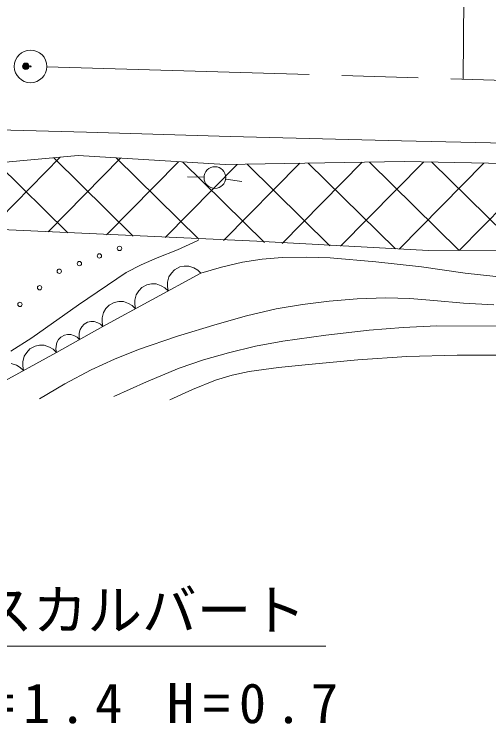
# Model space of a CAD drawing. Units: millimetres, scale not verified. Extents: x 40000 to 680000, y 20000 to 380000.
# Drawn here: x 270232 to 291953, y 237351 to 269850 of the extents above; entities that cross this region are included whole.
import ezdxf
from ezdxf.enums import TextEntityAlignment as Align

# ---------------------------------------------------------------- set-up
doc = ezdxf.new("R2010")
doc.units = ezdxf.units.MM
doc.header["$LTSCALE"] = 1000
doc.linetypes.add('CHAIN', pattern=[18.5, 12, -1.5, 3.5, -1.5])
doc.layers.add('S-SUV', color=7, linetype='Continuous', lineweight=13)
doc.styles.add('ＭＳ ゴシック', font='')
doc.styles.get('ＭＳ ゴシック').set_extended_font_data('MS Gothic')

msp = doc.modelspace()

# ---------------------------------------------------------------- linework, layer by layer
at = {"layer": 'S-SUV'}
for p, q in [((291224, 311752), (290780, 266874)), ((254197, 264991), (273534, 264439)), ((280113, 264250), (273534, 264439)), ((287959, 264047), (280113, 264250)), ((295994, 263870), (287959, 264047)), ((269197, 263018), (273162, 263371)), ((272336, 263297), (269577, 260498)), ((275101, 263253), (271781, 259885)), ((275679, 259691), (272046, 263272)), ((279886, 262963), (273162, 263371)), ((279886, 262963), (273162, 263371)), ((278679, 259542), (274902, 263265)), ((272679, 259840), (269433, 263039)), ((277751, 263093), (274458, 259752)), ((280441, 262973), (277135, 259619)), ((281680, 259394), (277938, 263081)), ((283299, 263024), (279812, 259486)), ((288100, 263109), (279886, 262963)), ((288100, 263109), (279886, 262963)), ((284680, 259245), (280889, 262981)), ((286157, 263074), (282490, 259353)), ((287680, 259096), (283688, 263031)), ((288979, 263089), (285167, 259220)), ((290596, 259030), (286486, 263080)), ((291726, 263026), (287844, 259088)), ((295820, 262933), (288100, 263109)), ((295820, 262933), (288100, 263109)), ((293424, 259051), (289335, 263081)), ((294472, 262964), (290596, 259030)), ((278918, 262379), (278169, 262398)), ((278918, 262379), (278169, 262398)), ((279913, 262292), (280654, 262180)), ((279913, 262292), (280654, 262180)), ((269653, 259990), (281330, 259452)), ((277699, 259051), (278607, 259472)), ((278607, 259472), (278633, 259486)), ((278633, 259486), (278669, 259504)), ((281330, 259452), (289200, 259020)), ((276770, 258686), (277699, 259051)), ((289200, 259020), (299081, 259092)), ((281580, 258624), (282499, 258701)), ((282499, 258701), (283590, 258724)), ((283590, 258724), (284690, 258687)), ((275359, 258021), (276047, 258378)), ((276047, 258378), (276770, 258686)), ((279718, 258268), (280681, 258490)), ((280681, 258490), (281580, 258624)), ((284690, 258687), (286782, 258514)), ((286782, 258514), (288876, 258280)), ((277573, 258148), (277427, 257996)), ((277805, 258274), (277573, 258148)), ((278011, 258313), (277805, 258274)), ((278225, 258313), (278011, 258313)), ((278460, 258228), (278225, 258313)), ((278630, 258131), (278460, 258228)), ((278779, 257989), (278630, 258131)), ((278779, 257989), (279718, 258268)), ((288876, 258280), (290870, 257994)), ((273180, 256546), (275359, 258021)), ((278779, 257989), (274288, 255546)), ((277312, 257816), (277255, 257572)), ((277427, 257996), (277312, 257816)), ((290870, 257994), (292867, 257769)), ((276308, 257460), (276076, 257333)), ((276514, 257499), (276308, 257460)), ((276728, 257499), (276514, 257499)), ((276963, 257414), (276728, 257499)), ((277132, 257316), (276963, 257414)), ((277255, 257572), (277249, 257380)), ((275930, 257181), (275815, 257002)), ((276076, 257333), (275930, 257181)), ((277282, 257175), (277132, 257316)), ((277249, 257380), (277282, 257175)), ((275758, 256758), (275751, 256565)), ((275815, 257002), (275758, 256758)), ((284648, 256700), (285936, 256809)), ((285936, 256809), (287235, 256858)), ((287235, 256858), (288333, 256826)), ((288333, 256826), (289438, 256734)), ((271046, 255029), (273180, 256546)), ((274579, 256519), (274433, 256367)), ((274811, 256645), (274579, 256519)), ((275017, 256685), (274811, 256645)), ((275231, 256684), (275017, 256685)), ((275466, 256599), (275231, 256684)), ((275635, 256502), (275466, 256599)), ((275785, 256360), (275635, 256502)), ((275751, 256565), (275785, 256360)), ((282228, 256363), (283428, 256560)), ((283428, 256560), (284648, 256700)), ((289438, 256734), (290802, 256609)), ((290802, 256609), (292180, 256544)), ((274317, 256188), (274261, 255944)), ((274433, 256367), (274317, 256188)), ((280860, 256034), (282228, 256363)), ((273738, 255771), (273591, 255741)), ((273890, 255772), (273738, 255771)), ((274059, 255713), (273890, 255772)), ((274261, 255944), (274254, 255751)), ((279516, 255649), (280860, 256034)), ((274288, 255546), (272168, 254360)), ((273325, 255539), (273244, 255411)), ((273427, 255649), (273325, 255539)), ((273591, 255741), (273427, 255649)), ((274180, 255646), (274059, 255713)), ((274288, 255546), (274180, 255646)), ((274254, 255751), (274288, 255546)), ((277700, 255098), (279516, 255649)), ((288029, 255503), (286476, 255373)), ((289576, 255572), (288029, 255503)), ((292404, 255557), (289576, 255572)), ((272531, 255148), (272367, 255056)), ((272678, 255178), (272531, 255148)), ((272830, 255179), (272678, 255178)), ((272999, 255121), (272830, 255179)), ((273120, 255053), (272999, 255121)), ((273206, 255236), (273202, 255099)), ((273244, 255411), (273206, 255236)), ((284498, 255153), (282523, 254872)), ((286476, 255373), (284498, 255153)), ((270073, 254423), (271046, 255029)), ((272184, 254818), (272146, 254643)), ((272265, 254947), (272184, 254818)), ((272367, 255056), (272265, 254947)), ((273228, 254953), (273120, 255053)), ((273202, 255099), (273228, 254953)), ((275914, 254493), (277700, 255098)), ((282523, 254872), (281278, 254640)), ((270950, 254517), (270803, 254363)), ((271184, 254645), (270950, 254517)), ((271392, 254686), (271184, 254645)), ((271608, 254686), (271392, 254686)), ((271846, 254600), (271608, 254686)), ((272017, 254503), (271846, 254600)), ((272168, 254360), (272017, 254503)), ((272146, 254643), (272143, 254506)), ((272143, 254506), (272168, 254360)), ((274820, 254058), (275914, 254493)), ((281278, 254640), (280033, 254346)), ((272168, 254360), (269150, 252708)), ((270687, 254182), (270631, 253935)), ((270803, 254363), (270687, 254182)), ((280033, 254346), (278901, 254018)), ((285952, 254023), (288201, 254175)), ((288201, 254175), (290499, 254237)), ((290499, 254237), (292799, 254239)), ((270337, 253774), (270098, 253859)), ((270631, 253935), (270625, 253741)), ((273750, 253567), (274820, 254058)), ((278901, 254018), (277788, 253634)), ((283704, 253811), (285952, 254023)), ((270508, 253676), (270337, 253774)), ((270659, 253534), (270508, 253676)), ((270625, 253741), (270659, 253534)), ((272554, 252928), (273750, 253567)), ((277788, 253634), (276281, 253014)), ((280988, 253482), (282335, 253676)), ((282335, 253676), (283704, 253811)), ((279450, 253086), (280211, 253313)), ((280211, 253313), (280988, 253482)), ((271395, 252241), (272554, 252928)), ((276281, 253014), (274786, 252336)), ((278391, 252669), (279450, 253086)), ((277350, 252193), (278391, 252669)), ((257066, 240901), (284489, 240901))]:
    msp.add_line(p, q, dxfattribs=at)
at = {"layer": 'S-SUV', "linetype": 'CHAIN'}
msp.add_line((271730, 267436), (296117, 266717), dxfattribs=at)
at = {"layer": 'S-SUV'}
for centre, radius in [((270980, 267458), 746), ((270761, 267464), 150), ((270761, 267464), 131), ((270761, 267464), 112), ((270761, 267464), 93.8), ((270761, 267464), 75), ((270761, 267464), 56.2), ((270762, 267464), 37.5), ((270761, 267464), 18.8), ((270980, 267458), 22.5), ((279418, 262366), 498), ((279418, 262366), 498), ((275051, 259125), 99.5), ((274133, 258776), 99.5), ((273215, 258428), 99.5), ((272297, 258080), 99.5), ((271395, 257321), 99.5), ((270493, 256561), 99.5)]:
    msp.add_circle(centre, radius, dxfattribs=at)

# ---------------------------------------------------------------- texts
at = {"layer": 'S-SUV', "style": 'ＭＳ ゴシック'}
msp.add_text('ボックスカルバート', height=1833, dxfattribs=at).set_placement((261080, 241094), align=Align.BOTTOM_LEFT)
at = {"layer": 'S-SUV', "insert": (257471, 237351), "char_height": 1833, "attachment_point": 7, "style": 'ＭＳ ゴシック'}
msp.add_mtext('\\T1.32;L=7.4\\~B=1.4\\~H=0.7', dxfattribs=at)

doc.saveas('drawing.dxf')
